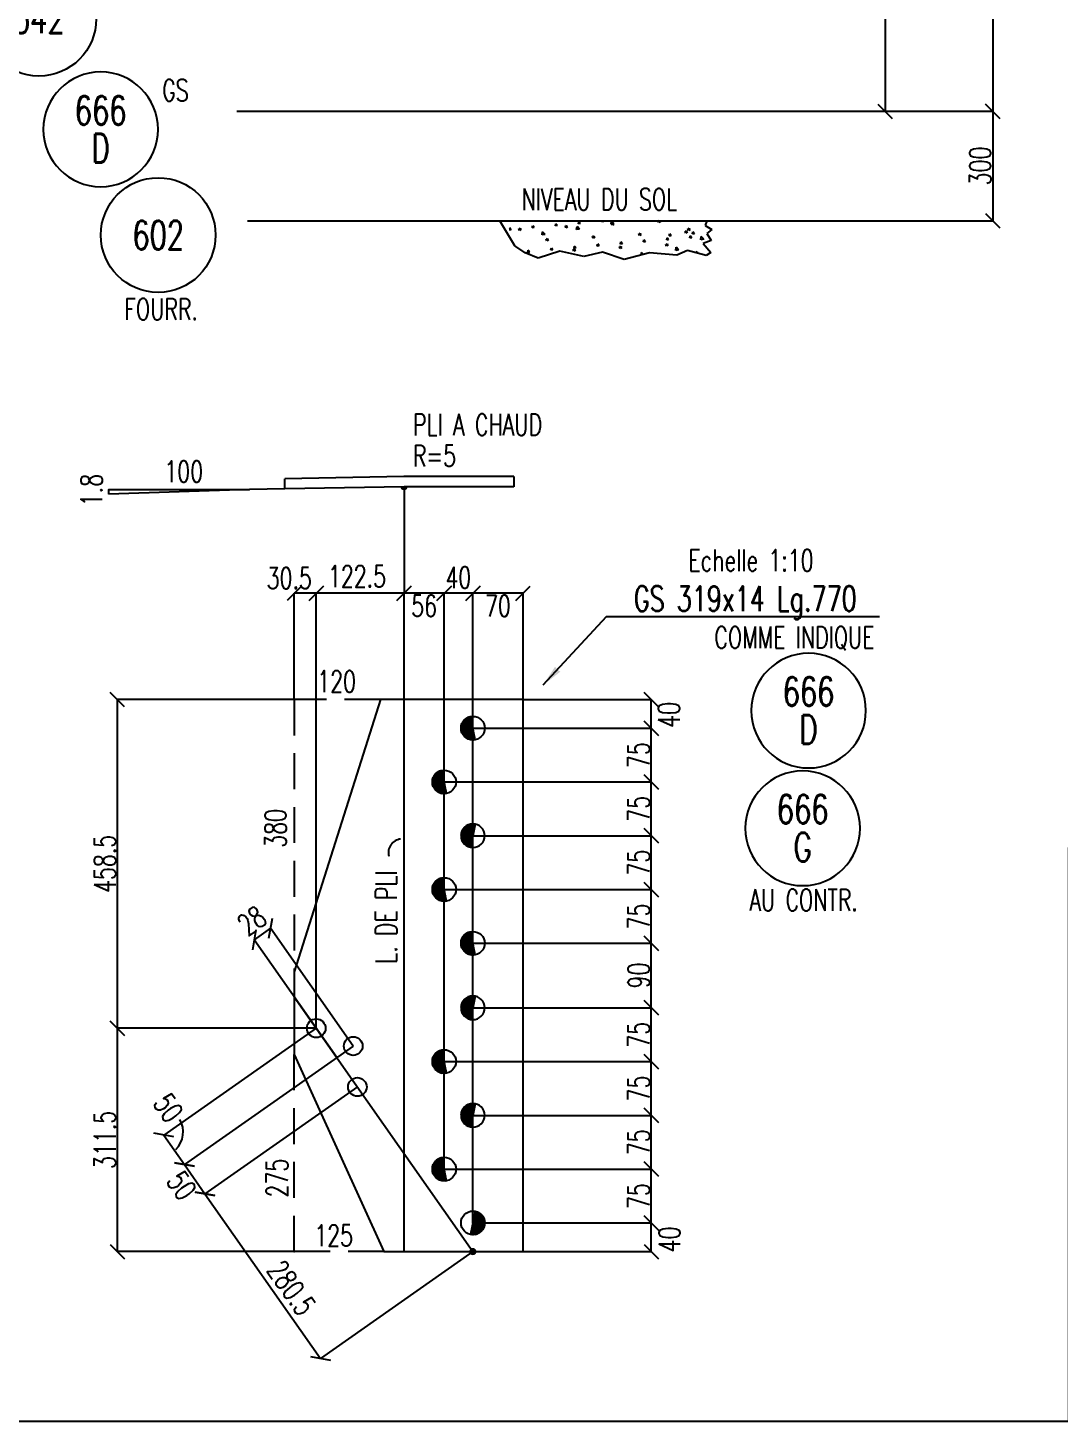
# Model space of a CAD drawing. Extents: x 650600 to 666820, y -4460 to 7020.
# Drawn here: x 660417 to 663293, y -4460 to -574 of the extents above; entities that cross this region are included whole.
import ezdxf
from ezdxf.enums import TextEntityAlignment as Align

# ---------------------------------------------------------------- set-up
doc = ezdxf.new("R2010")
doc.units = 0
doc.header["$LTSCALE"] = 200
doc.header["$MEASUREMENT"] = 0
doc.linetypes.add('DASHED', pattern=[0.75, 0.5, -0.25])
doc.layers.get('0').update_dxf_attribs({"linetype": 'CONTINUOUS'})
for name, color, linetype in [('BOLLINI_1', 7, 'CONTINUOUS'), ('BOLLINI_5', 7, 'CONTINUOUS'), ('FORI', 2, 'CONTINUOUS'), ('LINEE_PIASTRA', 2, 'CONTINUOUS'), ('LINEE_PIASTRE', 2, 'CONTINUOUS'), ('LS', 7, 'CONTINUOUS'), ('PIASTRE', 5, 'CONTINUOUS'), ('PIEGA', 4, 'CONTINUOUS'), ('PIEGA_C_103_50', 7, 'CONTINUOUS'), ('TESTI_A_P', 7, 'CONTINUOUS')]:
    doc.layers.add(name, color=color, linetype=linetype)
doc.styles.add('PIEGATI', font='ROMANS8.shx', dxfattribs={"width": 0.7})
doc.styles.add('QUOTE', font='ROMANS8.SHX', dxfattribs={"width": 0.7})
doc.styles.add('RQL', font='ROMANS8.SHX', dxfattribs={"width": 0.7})
doc.styles.add('RS', font='ROMANS8.shx', dxfattribs={"width": 0.7})
doc.styles.get("Standard").update_dxf_attribs({"font": 'ROMANS8.SHX', "width": 0.7})
doc.dimstyles.new('TRATTO', dxfattribs={"dimscale": 0, "dimtxt": 60, "dimasz": 40, "dimexe": 0, "dimexo": 0, "dimgap": 5, "dimtad": 1, "dimrnd": 0.5, "dimdsep": 46, "dimtxsty": 'RS', "dimblk1": 'OBLIQUE', "dimblk2": 'OBLIQUE', "dimsah": 1, "dimcen": 0.09, "dimclrd": 2, "dimclre": 2, "dimclrt": 7, "dimadec": 0, "dimazin": 0, "dimtfac": 1, "dimtix": 1, "dimtmove": 2, "dimatfit": 3, "dimfxl": 1, "dimtolj": 1, "dimtzin": 0, "dimarcsym": 0})

# ---------------------------------------------------------------- blocks, each defined once
blk = doc.blocks.new('_OBLIQUE')
at = {"color": 0, "linetype": 'ByBlock'}
blk.add_line((-0.5, -0.5), (0.5, 0.5), dxfattribs=at)
blk = doc.blocks.new('*D22')
at = {"layer": 'LS', "color": 2, "lineweight": -2, "transparency": 16777216}
for p, q in [((661709.6, 5308.5), (663108.1, 5308.5)), ((663108.1, 5308.5), (663108.1, -806.3)), ((660999.9, -806.3), (663108.1, -806.3))]:
    blk.add_line(p, q, dxfattribs=at)
at = {"layer": 'LS', "color": 2, "lineweight": -2, "transparency": 16777216, "xscale": 40, "yscale": 40, "zscale": 40}
for p, rotation in [((663108.1, 5308.5), 90), ((663108.1, -806.3), 270)]:
    blk.add_blockref('_OBLIQUE', p, dxfattribs=dict(at, rotation=rotation))
at = {"layer": 'LS', "color": 7, "transparency": 16777216, "insert": (663073.1, 2251.1), "char_height": 60, "attachment_point": 5, "rotation": 90, "style": 'RS'}
blk.add_mtext('\\A1;6000', dxfattribs=at)
blk = doc.blocks.new('*D26')
at = {"layer": 'LS', "color": 2, "lineweight": -2, "transparency": 16777216}
for p, q in [((662512.6, 722.4), (662808.1, 722.4)), ((662808.1, 722.4), (662808.1, -806.3)), ((660999.9, -806.3), (662808.1, -806.3))]:
    blk.add_line(p, q, dxfattribs=at)
at = {"layer": 'LS', "color": 2, "lineweight": -2, "transparency": 16777216, "xscale": 40, "yscale": 40, "zscale": 40}
for p, rotation in [((662808.1, 722.4), 90), ((662808.1, -806.3), 270)]:
    blk.add_blockref('_OBLIQUE', p, dxfattribs=dict(at, rotation=rotation))
at = {"layer": 'LS', "color": 7, "transparency": 16777216, "insert": (662773.1, -42), "char_height": 60, "attachment_point": 5, "rotation": 90, "style": 'RS'}
blk.add_mtext('\\A1;1500', dxfattribs=at)
blk = doc.blocks.new('*D27')
at = {"layer": 'LS', "color": 2, "lineweight": -2, "transparency": 16777216}
for p, q in [((661017.9, -806.3), (663108.1, -806.3)), ((663108.1, -806.3), (663108.1, -1112)), ((661029.9, -1112), (663108.1, -1112))]:
    blk.add_line(p, q, dxfattribs=at)
at = {"layer": 'LS', "color": 2, "lineweight": -2, "transparency": 16777216, "xscale": 40, "yscale": 40, "zscale": 40}
for p, rotation in [((663108.1, -806.3), 90), ((663108.1, -1112), 270)]:
    blk.add_blockref('_OBLIQUE', p, dxfattribs=dict(at, rotation=rotation))
at = {"layer": 'LS', "color": 7, "transparency": 16777216, "insert": (663073.1, -959.2), "char_height": 60, "attachment_point": 5, "rotation": 90, "style": 'RS'}
blk.add_mtext('\\A1;300', dxfattribs=at)
blk = doc.blocks.new('xxx')
blk.add_circle((0, 0), 8)
at = {"color": 3, "style": 'RQL', "width": 0.7}
blk.add_attdef('POS', text='', height=4, dxfattribs=at).set_placement((0, 0), align=Align.MIDDLE)
at = {"color": 3, "style": 'RQL', "width": 0.7, "flags": 1}
blk.add_attdef('POS1', (-0.39, -5.42), '', height=2, dxfattribs=at)
at = {"style": 'RQL', "width": 0.7, "flags": 1}
blk.add_attdef('TIPO', (-0.39, -8.66), '', height=2, dxfattribs=at)
blk = doc.blocks.new('MRKR_98')
blk.add_point((0, 0))
at = {"color": 7, "style": 'QUOTE', "width": 0.5, "flags": 1}
for tag, p in [('TI', (3.7, 6.8)), ('NFORI', (3.7, 5.3)), ('AUX2', (3.7, 4.9)), ('FAM', (3.7, 4.5)), ('AUX1', (3.7, 4.2)), ('COMMESSA', (3.7, 3.8)), ('SPESSORE', (3.7, 2.5)), ('SV', (3.7, 1.8)), ('QUA', (3.7, 1.1)), ('DI_S', (3.7, 6.4)), ('D_S', (3.7, 6)), ('E_S', (3.7, 5.7)), ('MD', (3.7, 3.5)), ('MP', (3.7, 3.2)), ('LARGHEZZA', (3.7, 2.8)), ('NP', (3.7, 2.1)), ('PESO', (3.7, 1.4)), ('LUN', (3.7, 0.8)), ('PROF', (3.7, 0.4)), ('POS', (3.7, 0.1))]:
    blk.add_attdef(tag, p, '', height=0.2, dxfattribs=at)
at = {"color": 7, "flags": 1}
for tag, p in [('LAV1', (5.3, 6.9)), ('LAV2', (5.3, 6.5)), ('LAV3', (5.3, 6.2)), ('LAV4', (5.3, 5.9)), ('LAV5', (5.3, 5.5)), ('LAV6', (5.3, 5.2)), ('LAV7', (5.3, 4.9)), ('LAV8', (5.3, 4.5)), ('LAV9', (5.3, 4.2)), ('LAV10', (5.3, 3.9))]:
    blk.add_attdef(tag, p, '', height=0.2, dxfattribs=at)
blk = doc.blocks.new('20')
at = {"color": 0}
for p, q in [((0, 0.98), (0.02, 1)), ((0, 0.94), (0.06, 1)), ((1, -0.01), (0, 0.99)), ((0, 0.89), (0.1, 0.99)), ((0, 0.85), (0.14, 0.99)), ((0, 0.8), (0.18, 0.98)), ((0, 0.76), (0.22, 0.98)), ((0, 0.71), (0.25, 0.97)), ((0, 0.67), (0.29, 0.96)), ((1, -0.05), (0, 0.95)), ((0, 0.62), (0.32, 0.95)), ((0, 0.58), (0.36, 0.93)), ((0, 0.53), (0.39, 0.92)), ((0, 0.49), (0.42, 0.91)), ((1, -0.09), (0, 0.9)), ((0, 0.44), (0.45, 0.89)), ((0, 0.4), (0.48, 0.88)), ((0.99, -0.13), (0, 0.86)), ((0, 0.35), (0.51, 0.86)), ((0, 0.31), (0.54, 0.84)), ((0, 0.26), (0.56, 0.83)), ((0.99, -0.17), (0, 0.81)), ((0, 0.22), (0.59, 0.81)), ((0, 0.17), (0.61, 0.79)), ((0.98, -0.21), (0, 0.77)), ((0, 0.13), (0.64, 0.77)), ((0, 0.08), (0.66, 0.75)), ((0, 0.04), (0.69, 0.73)), ((0.97, -0.25), (0, 0.72)), ((0, -0.01), (0.71, 0.7)), ((0.96, -0.28), (0, 0.68)), ((0, -0.05), (0.73, 0.68)), ((0, -0.1), (0.75, 0.66)), ((0.95, -0.32), (0, 0.63)), ((0, -0.14), (0.77, 0.63)), ((0, -0.19), (0.79, 0.61)), ((0.94, -0.35), (0, 0.59)), ((0, -0.23), (0.81, 0.58)), ((0, -0.28), (0.83, 0.56)), ((0.92, -0.38), (0, 0.54)), ((0, -0.32), (0.85, 0.53)), ((0.91, -0.41), (0, 0.5)), ((0, -0.36), (0.87, 0.5)), ((0, -0.41), (0.88, 0.47)), ((0.9, -0.44), (0, 0.45)), ((0, -0.45), (0.9, 0.44)), ((0.88, -0.47), (0, 0.41)), ((0, -0.5), (0.91, 0.41)), ((0, -0.54), (0.92, 0.38)), ((0.87, -0.5), (0, 0.36)), ((0, -0.59), (0.94, 0.35)), ((0.85, -0.53), (0, 0.32)), ((0, -0.63), (0.95, 0.31)), ((0, -0.68), (0.96, 0.28)), ((0.83, -0.56), (0, 0.27)), ((0, -0.72), (0.97, 0.25)), ((0.81, -0.58), (0, 0.23)), ((0, -0.77), (0.98, 0.21)), ((0.79, -0.61), (0, 0.18)), ((0, -0.81), (0.99, 0.17)), ((0.77, -0.63), (0, 0.14)), ((0, -0.86), (0.99, 0.13)), ((0.75, -0.66), (0, 0.09)), ((0, -0.9), (1, 0.09)), ((0.73, -0.68), (0, 0.05)), ((0, -0.95), (1, 0.05)), ((0.71, -0.7), (0, 0.01)), ((0, -0.99), (1, 0.01)), ((1, 0.04), (0.04, 1)), ((1, 0.09), (0.09, 1)), ((0.99, 0.14), (0.14, 0.99)), ((0.98, 0.19), (0.19, 0.98)), ((0.97, 0.25), (0.25, 0.97)), ((0.95, 0.31), (0.31, 0.95)), ((0.92, 0.38), (0.38, 0.92)), ((0.88, 0.47), (0.47, 0.88)), ((0.81, 0.59), (0.59, 0.81)), ((0.69, -0.73), (0, -0.04)), ((0.66, -0.75), (0, -0.08)), ((0.64, -0.77), (0, -0.13)), ((0.61, -0.79), (0, -0.17)), ((0.59, -0.81), (0, -0.22)), ((0.56, -0.83), (0, -0.26)), ((0.54, -0.84), (0, -0.31)), ((0.51, -0.86), (0, -0.35)), ((0.48, -0.88), (0, -0.4)), ((0.45, -0.89), (0, -0.44)), ((0.42, -0.91), (0, -0.49)), ((0.39, -0.92), (0, -0.53)), ((0.36, -0.93), (0, -0.58)), ((0.32, -0.95), (0, -0.62)), ((0.29, -0.96), (0, -0.67)), ((0.25, -0.97), (0, -0.71)), ((0.22, -0.98), (0, -0.76)), ((0.18, -0.98), (0, -0.8)), ((0.14, -0.99), (0, -0.85)), ((0.1, -0.99), (0, -0.89)), ((0.04, -1), (1, -0.04)), ((0.09, -1), (1, -0.09)), ((0.14, -0.99), (0.99, -0.14)), ((0.19, -0.98), (0.98, -0.19)), ((0.25, -0.97), (0.97, -0.25)), ((0.31, -0.95), (0.95, -0.31)), ((0.38, -0.92), (0.92, -0.38)), ((0.47, -0.88), (0.88, -0.47)), ((0.59, -0.81), (0.81, -0.59))]:
    blk.add_line(p, q, dxfattribs=at)
blk.add_line((0, 1), (0, -1))
blk.add_circle((0, 0), 1)
blk = doc.blocks.new('16')
blk.add_circle((0, 0), 1)
blk = doc.blocks.new('*D131')
at = {"layer": 'LS', "color": 2, "lineweight": -2, "transparency": 16777216}
for p, q in [((661658.4, -3907.4), (662156, -3907.4)), ((662156, -3987.4), (662156, -3907.4)), ((661798.4, -3987.4), (662156, -3987.4))]:
    blk.add_line(p, q, dxfattribs=at)
at = {"layer": 'LS', "color": 2, "lineweight": -2, "transparency": 16777216, "xscale": 40, "yscale": 40, "zscale": 40}
for p, rotation in [((662156, -3907.4), 90), ((662156, -3987.4), 270)]:
    blk.add_blockref('_OBLIQUE', p, dxfattribs=dict(at, rotation=rotation))
at = {"layer": 'LS', "color": 7, "transparency": 16777216, "insert": (662207, -3953.3), "char_height": 60, "attachment_point": 5, "rotation": 90, "style": 'RS'}
blk.add_mtext('\\A1;40', dxfattribs=at)
blk = doc.blocks.new('*D132')
at = {"layer": 'LS', "color": 2, "lineweight": -2, "transparency": 16777216}
for p, q in [((661578.4, -3757.4), (662156, -3757.4)), ((662156, -3907.4), (662156, -3757.4)), ((661658.4, -3907.4), (662156, -3907.4))]:
    blk.add_line(p, q, dxfattribs=at)
at = {"layer": 'LS', "color": 2, "lineweight": -2, "transparency": 16777216, "xscale": 40, "yscale": 40, "zscale": 40}
for p, rotation in [((662156, -3757.4), 90), ((662156, -3907.4), 270)]:
    blk.add_blockref('_OBLIQUE', p, dxfattribs=dict(at, rotation=rotation))
at = {"layer": 'LS', "color": 7, "transparency": 16777216, "insert": (662121, -3832.4), "char_height": 60, "attachment_point": 5, "rotation": 90, "style": 'RS'}
blk.add_mtext('\\A1;75', dxfattribs=at)
blk = doc.blocks.new('*D133')
at = {"layer": 'LS', "color": 2, "lineweight": -2, "transparency": 16777216}
for p, q in [((661658.4, -3607.4), (662156, -3607.4)), ((662156, -3757.4), (662156, -3607.4)), ((661578.4, -3757.4), (662156, -3757.4))]:
    blk.add_line(p, q, dxfattribs=at)
at = {"layer": 'LS', "color": 2, "lineweight": -2, "transparency": 16777216, "xscale": 40, "yscale": 40, "zscale": 40}
for p, rotation in [((662156, -3607.4), 90), ((662156, -3757.4), 270)]:
    blk.add_blockref('_OBLIQUE', p, dxfattribs=dict(at, rotation=rotation))
at = {"layer": 'LS', "color": 7, "transparency": 16777216, "insert": (662121, -3682.4), "char_height": 60, "attachment_point": 5, "rotation": 90, "style": 'RS'}
blk.add_mtext('\\A1;75', dxfattribs=at)
blk = doc.blocks.new('*D134')
at = {"layer": 'LS', "color": 2, "lineweight": -2, "transparency": 16777216}
for p, q in [((661578.4, -3457.4), (662156, -3457.4)), ((662156, -3607.4), (662156, -3457.4)), ((661658.4, -3607.4), (662156, -3607.4))]:
    blk.add_line(p, q, dxfattribs=at)
at = {"layer": 'LS', "color": 2, "lineweight": -2, "transparency": 16777216, "xscale": 40, "yscale": 40, "zscale": 40}
for p, rotation in [((662156, -3457.4), 90), ((662156, -3607.4), 270)]:
    blk.add_blockref('_OBLIQUE', p, dxfattribs=dict(at, rotation=rotation))
at = {"layer": 'LS', "color": 7, "transparency": 16777216, "insert": (662121, -3532.4), "char_height": 60, "attachment_point": 5, "rotation": 90, "style": 'RS'}
blk.add_mtext('\\A1;75', dxfattribs=at)
blk = doc.blocks.new('*D135')
at = {"layer": 'LS', "color": 2, "lineweight": -2, "transparency": 16777216}
for p, q in [((661658.4, -3307.4), (662156, -3307.4)), ((662156, -3457.4), (662156, -3307.4)), ((661578.4, -3457.4), (662156, -3457.4))]:
    blk.add_line(p, q, dxfattribs=at)
at = {"layer": 'LS', "color": 2, "lineweight": -2, "transparency": 16777216, "xscale": 40, "yscale": 40, "zscale": 40}
for p, rotation in [((662156, -3307.4), 90), ((662156, -3457.4), 270)]:
    blk.add_blockref('_OBLIQUE', p, dxfattribs=dict(at, rotation=rotation))
at = {"layer": 'LS', "color": 7, "transparency": 16777216, "insert": (662121, -3382.4), "char_height": 60, "attachment_point": 5, "rotation": 90, "style": 'RS'}
blk.add_mtext('\\A1;75', dxfattribs=at)
blk = doc.blocks.new('*D136')
at = {"layer": 'LS', "color": 2, "lineweight": -2, "transparency": 16777216}
for p, q in [((661658.4, -3127.4), (662156, -3127.4)), ((662156, -3307.4), (662156, -3127.4)), ((661658.4, -3307.4), (662156, -3307.4))]:
    blk.add_line(p, q, dxfattribs=at)
at = {"layer": 'LS', "color": 2, "lineweight": -2, "transparency": 16777216, "xscale": 40, "yscale": 40, "zscale": 40}
for p, rotation in [((662156, -3127.4), 90), ((662156, -3307.4), 270)]:
    blk.add_blockref('_OBLIQUE', p, dxfattribs=dict(at, rotation=rotation))
at = {"layer": 'LS', "color": 7, "transparency": 16777216, "insert": (662121, -3217.4), "char_height": 60, "attachment_point": 5, "rotation": 90, "style": 'RS'}
blk.add_mtext('\\A1;90', dxfattribs=at)
blk = doc.blocks.new('*D137')
at = {"layer": 'LS', "color": 2, "lineweight": -2, "transparency": 16777216}
for p, q in [((661578.4, -2977.4), (662156, -2977.4)), ((662156, -3127.4), (662156, -2977.4)), ((661658.4, -3127.4), (662156, -3127.4))]:
    blk.add_line(p, q, dxfattribs=at)
at = {"layer": 'LS', "color": 2, "lineweight": -2, "transparency": 16777216, "xscale": 40, "yscale": 40, "zscale": 40}
for p, rotation in [((662156, -2977.4), 90), ((662156, -3127.4), 270)]:
    blk.add_blockref('_OBLIQUE', p, dxfattribs=dict(at, rotation=rotation))
at = {"layer": 'LS', "color": 7, "transparency": 16777216, "insert": (662121, -3052.4), "char_height": 60, "attachment_point": 5, "rotation": 90, "style": 'RS'}
blk.add_mtext('\\A1;75', dxfattribs=at)
blk = doc.blocks.new('*D138')
at = {"layer": 'LS', "color": 2, "lineweight": -2, "transparency": 16777216}
for p, q in [((661658.4, -2827.4), (662156, -2827.4)), ((662156, -2977.4), (662156, -2827.4)), ((661578.4, -2977.4), (662156, -2977.4))]:
    blk.add_line(p, q, dxfattribs=at)
at = {"layer": 'LS', "color": 2, "lineweight": -2, "transparency": 16777216, "xscale": 40, "yscale": 40, "zscale": 40}
for p, rotation in [((662156, -2827.4), 90), ((662156, -2977.4), 270)]:
    blk.add_blockref('_OBLIQUE', p, dxfattribs=dict(at, rotation=rotation))
at = {"layer": 'LS', "color": 7, "transparency": 16777216, "insert": (662121, -2902.4), "char_height": 60, "attachment_point": 5, "rotation": 90, "style": 'RS'}
blk.add_mtext('\\A1;75', dxfattribs=at)
blk = doc.blocks.new('*D139')
at = {"layer": 'LS', "color": 2, "lineweight": -2, "transparency": 16777216}
for p, q in [((661578.4, -2677.4), (662156, -2677.4)), ((662156, -2827.4), (662156, -2677.4)), ((661658.4, -2827.4), (662156, -2827.4))]:
    blk.add_line(p, q, dxfattribs=at)
at = {"layer": 'LS', "color": 2, "lineweight": -2, "transparency": 16777216, "xscale": 40, "yscale": 40, "zscale": 40}
for p, rotation in [((662156, -2677.4), 90), ((662156, -2827.4), 270)]:
    blk.add_blockref('_OBLIQUE', p, dxfattribs=dict(at, rotation=rotation))
at = {"layer": 'LS', "color": 7, "transparency": 16777216, "insert": (662121, -2752.4), "char_height": 60, "attachment_point": 5, "rotation": 90, "style": 'RS'}
blk.add_mtext('\\A1;75', dxfattribs=at)
blk = doc.blocks.new('*D140')
at = {"layer": 'LS', "color": 2, "lineweight": -2, "transparency": 16777216}
for p, q in [((661658.4, -2527.4), (662156, -2527.4)), ((662156, -2677.4), (662156, -2527.4)), ((661578.4, -2677.4), (662156, -2677.4))]:
    blk.add_line(p, q, dxfattribs=at)
at = {"layer": 'LS', "color": 2, "lineweight": -2, "transparency": 16777216, "xscale": 40, "yscale": 40, "zscale": 40}
for p, rotation in [((662156, -2527.4), 90), ((662156, -2677.4), 270)]:
    blk.add_blockref('_OBLIQUE', p, dxfattribs=dict(at, rotation=rotation))
at = {"layer": 'LS', "color": 7, "transparency": 16777216, "insert": (662121, -2602.4), "char_height": 60, "attachment_point": 5, "rotation": 90, "style": 'RS'}
blk.add_mtext('\\A1;75', dxfattribs=at)
blk = doc.blocks.new('*D141')
at = {"layer": 'LS', "color": 2, "lineweight": -2, "transparency": 16777216}
for p, q in [((661798.4, -2447.4), (662156, -2447.4)), ((662156, -2527.4), (662156, -2447.4)), ((661658.4, -2527.4), (662156, -2527.4))]:
    blk.add_line(p, q, dxfattribs=at)
at = {"layer": 'LS', "color": 2, "lineweight": -2, "transparency": 16777216, "xscale": 40, "yscale": 40, "zscale": 40}
for p, rotation in [((662156, -2447.4), 90), ((662156, -2527.4), 270)]:
    blk.add_blockref('_OBLIQUE', p, dxfattribs=dict(at, rotation=rotation))
at = {"layer": 'LS', "color": 7, "transparency": 16777216, "insert": (662205.5, -2490.4), "char_height": 60, "attachment_point": 5, "rotation": 90, "style": 'RS'}
blk.add_mtext('\\A1;40', dxfattribs=at)
blk = doc.blocks.new('*D142')
at = {"layer": 'LS', "color": 2, "lineweight": -2, "transparency": 16777216}
for p, q in [((661221.6, -3364.3), (660796.5, -3662.3)), ((661324.9, -3414), (660853.9, -3744.2)), ((660796.5, -3662.3), (660853.9, -3744.2))]:
    blk.add_line(p, q, dxfattribs=at)
at = {"layer": 'LS', "color": 2, "lineweight": -2, "transparency": 16777216, "xscale": 40, "yscale": 40, "zscale": 40}
for p, rotation in [((660796.5, -3662.3), 125.033543424), ((660853.9, -3744.2), 305.033543424)]:
    blk.add_blockref('_OBLIQUE', p, dxfattribs=dict(at, rotation=rotation))
at = {"layer": 'LS', "color": 7, "transparency": 16777216, "insert": (660809, -3586.3), "char_height": 60, "attachment_point": 5, "rotation": 305.0335, "style": 'RS'}
blk.add_mtext('\\A1;50', dxfattribs=at)
blk = doc.blocks.new('*D143')
at = {"layer": 'LS', "color": 2, "lineweight": -2, "transparency": 16777216}
for p, q in [((661324.9, -3414), (660853.9, -3744.2)), ((661336.4, -3528.1), (660911.4, -3826.1)), ((660853.9, -3744.2), (660911.4, -3826.1))]:
    blk.add_line(p, q, dxfattribs=at)
at = {"layer": 'LS', "color": 2, "lineweight": -2, "transparency": 16777216, "xscale": 40, "yscale": 40, "zscale": 40}
for p, rotation in [((660853.9, -3744.2), 125.033543424), ((660911.4, -3826.1), 305.033543424)]:
    blk.add_blockref('_OBLIQUE', p, dxfattribs=dict(at, rotation=rotation))
at = {"layer": 'LS', "color": 7, "transparency": 16777216, "insert": (660846.3, -3803.4), "char_height": 60, "attachment_point": 5, "rotation": 305.0335, "style": 'RS'}
blk.add_mtext('\\A1;50', dxfattribs=at)
blk = doc.blocks.new('*D144')
at = {"layer": 'LS', "color": 2, "lineweight": -2, "transparency": 16777216}
for p, q in [((661336.4, -3528.1), (660911.4, -3826.1)), ((660911.4, -3826.1), (661233.4, -4285.3)), ((661658.4, -3987.4), (661233.4, -4285.3))]:
    blk.add_line(p, q, dxfattribs=at)
at = {"layer": 'LS', "color": 2, "lineweight": -2, "transparency": 16777216, "xscale": 40, "yscale": 40, "zscale": 40}
for p, rotation in [((660911.4, -3826.1), 125.033543424), ((661233.4, -4285.3), 305.033543424)]:
    blk.add_blockref('_OBLIQUE', p, dxfattribs=dict(at, rotation=rotation))
at = {"layer": 'LS', "color": 7, "transparency": 16777216, "insert": (661152.4, -4088.5), "char_height": 60, "attachment_point": 5, "rotation": 305.0335, "style": 'RS'}
blk.add_mtext('\\A1;280.5', dxfattribs=at)
blk = doc.blocks.new('*D145')
at = {"layer": 'LS', "color": 2, "lineweight": -2, "transparency": 16777216}
for p, q in [((661094.5, -3085.4), (661048.6, -3117.5)), ((661324.9, -3414), (661094.5, -3085.4)), ((661279, -3446.2), (661048.6, -3117.5))]:
    blk.add_line(p, q, dxfattribs=at)
at = {"layer": 'LS', "color": 2, "lineweight": -2, "transparency": 16777216, "xscale": 40, "yscale": 40, "zscale": 40}
for p, rotation in [((661094.5, -3085.4), 35.03354342400002), ((661048.6, -3117.5), 215.033543424)]:
    blk.add_blockref('_OBLIQUE', p, dxfattribs=dict(at, rotation=rotation))
at = {"layer": 'LS', "color": 7, "transparency": 16777216, "insert": (661042.1, -3064.6), "char_height": 60, "attachment_point": 5, "rotation": 35.0335, "style": 'RS'}
blk.add_mtext('\\A1;28', dxfattribs=at)
blk = doc.blocks.new('*D146')
at = {"layer": 'LS', "color": 2, "lineweight": -2, "transparency": 16777216}
for p, q in [((661658.4, -2527.4), (661658.4, -2151)), ((661798.4, -2151), (661658.4, -2151)), ((661798.4, -2447.4), (661798.4, -2151))]:
    blk.add_line(p, q, dxfattribs=at)
at = {"layer": 'LS', "color": 2, "lineweight": -2, "transparency": 16777216, "xscale": 40, "yscale": 40, "zscale": 40, "rotation": 180}
blk.add_blockref('_OBLIQUE', (661658.4, -2151), dxfattribs=at)
at = {"layer": 'LS', "color": 2, "lineweight": -2, "transparency": 16777216, "xscale": 40, "yscale": 40, "zscale": 40}
blk.add_blockref('_OBLIQUE', (661798.4, -2151), dxfattribs=at)
at = {"layer": 'LS', "color": 7, "transparency": 16777216, "insert": (661728.4, -2186), "char_height": 60, "attachment_point": 5, "style": 'RS'}
blk.add_mtext('\\A1;70', dxfattribs=at)
blk = doc.blocks.new('*D147')
at = {"layer": 'LS', "color": 2, "lineweight": -2, "transparency": 16777216}
for p, q in [((661578.4, -2677.4), (661578.4, -2151)), ((661658.4, -2151), (661578.4, -2151)), ((661658.4, -3907.4), (661658.4, -2151))]:
    blk.add_line(p, q, dxfattribs=at)
at = {"layer": 'LS', "color": 2, "lineweight": -2, "transparency": 16777216, "xscale": 40, "yscale": 40, "zscale": 40, "rotation": 180}
blk.add_blockref('_OBLIQUE', (661578.4, -2151), dxfattribs=at)
at = {"layer": 'LS', "color": 2, "lineweight": -2, "transparency": 16777216, "xscale": 40, "yscale": 40, "zscale": 40}
blk.add_blockref('_OBLIQUE', (661658.4, -2151), dxfattribs=at)
at = {"layer": 'LS', "color": 7, "transparency": 16777216, "insert": (661617.9, -2107.2), "char_height": 60, "attachment_point": 5, "style": 'RS'}
blk.add_mtext('\\A1;40', dxfattribs=at)
blk = doc.blocks.new('*D148')
at = {"layer": 'LS', "color": 2, "lineweight": -2, "transparency": 16777216}
for p, q in [((661466.4, -2447.4), (661466.4, -2151)), ((661578.4, -2151), (661466.4, -2151)), ((661578.4, -3757.4), (661578.4, -2151))]:
    blk.add_line(p, q, dxfattribs=at)
at = {"layer": 'LS', "color": 2, "lineweight": -2, "transparency": 16777216, "xscale": 40, "yscale": 40, "zscale": 40, "rotation": 180}
blk.add_blockref('_OBLIQUE', (661466.4, -2151), dxfattribs=at)
at = {"layer": 'LS', "color": 2, "lineweight": -2, "transparency": 16777216, "xscale": 40, "yscale": 40, "zscale": 40}
blk.add_blockref('_OBLIQUE', (661578.4, -2151), dxfattribs=at)
at = {"layer": 'LS', "color": 7, "transparency": 16777216, "insert": (661522.4, -2186), "char_height": 60, "attachment_point": 5, "style": 'RS'}
blk.add_mtext('\\A1;56', dxfattribs=at)
blk = doc.blocks.new('*D185')
at = {"layer": 'LS', "color": 2, "lineweight": -2, "transparency": 16777216}
for p, q in [((661221.6, -3364.3), (661221.6, -2151)), ((661466.4, -2151), (661221.6, -2151)), ((661466.4, -2447.4), (661466.4, -2151))]:
    blk.add_line(p, q, dxfattribs=at)
at = {"layer": 'LS', "color": 2, "lineweight": -2, "transparency": 16777216, "xscale": 40, "yscale": 40, "zscale": 40, "rotation": 180}
blk.add_blockref('_OBLIQUE', (661221.6, -2151), dxfattribs=at)
at = {"layer": 'LS', "color": 2, "lineweight": -2, "transparency": 16777216, "xscale": 40, "yscale": 40, "zscale": 40}
blk.add_blockref('_OBLIQUE', (661466.4, -2151), dxfattribs=at)
at = {"layer": 'LS', "color": 7, "transparency": 16777216, "insert": (661335.2, -2103.9), "char_height": 60, "attachment_point": 5, "style": 'RS'}
blk.add_mtext('\\A1;122.5', dxfattribs=at)
blk = doc.blocks.new('*D184')
at = {"layer": 'LS', "color": 2, "lineweight": -2, "transparency": 16777216}
for p, q in [((661221.6, -3364.3), (660667.3, -3364.3)), ((660667.3, -3987.4), (660667.3, -3364.3)), ((661160.4, -3987.4), (660667.3, -3987.4))]:
    blk.add_line(p, q, dxfattribs=at)
at = {"layer": 'LS', "color": 2, "lineweight": -2, "transparency": 16777216, "xscale": 40, "yscale": 40, "zscale": 40}
for p, rotation in [((660667.3, -3364.3), 90), ((660667.3, -3987.4), 270)]:
    blk.add_blockref('_OBLIQUE', p, dxfattribs=dict(at, rotation=rotation))
at = {"layer": 'LS', "color": 7, "transparency": 16777216, "insert": (660632.3, -3675.8), "char_height": 60, "attachment_point": 5, "rotation": 90, "style": 'RS'}
blk.add_mtext('\\A1;311.5', dxfattribs=at)
blk = doc.blocks.new('*D149')
at = {"layer": 'LS', "color": 2, "lineweight": -2, "transparency": 16777216}
for p, q in [((661160.4, -2447.4), (660667.3, -2447.4)), ((660667.3, -3364.3), (660667.3, -2447.4)), ((661221.6, -3364.3), (660667.3, -3364.3))]:
    blk.add_line(p, q, dxfattribs=at)
at = {"layer": 'LS', "color": 2, "lineweight": -2, "transparency": 16777216, "xscale": 40, "yscale": 40, "zscale": 40}
for p, rotation in [((660667.3, -2447.4), 90), ((660667.3, -3364.3), 270)]:
    blk.add_blockref('_OBLIQUE', p, dxfattribs=dict(at, rotation=rotation))
at = {"layer": 'LS', "color": 7, "transparency": 16777216, "insert": (660632.3, -2905.8), "char_height": 60, "attachment_point": 5, "rotation": 90, "style": 'RS'}
blk.add_mtext('\\A1;458.5', dxfattribs=at)
blk = doc.blocks.new('LPIEGA')
at = {"color": 0, "linetype": 'ByBlock'}
blk.add_line((0, 0), (1, 0), dxfattribs=at)
at = {"color": 0}
for tag, p in [('VUOTO3', (1, 13)), ('VUOTO2', (1, 11)), ('VUOTO1', (1, 9))]:
    blk.add_attdef(tag, p, '', height=1, dxfattribs=at)
at = {"color": 0, "flags": 1}
for tag, p in [('ANG_PIE', (1, 7)), ('INC_PIE', (1, 5)), ('CF', (1, 3)), ('RAGGIO', (1, 1))]:
    blk.add_attdef(tag, p, '', height=1, dxfattribs=at)
blk = doc.blocks.new('YYY')
blk.add_circle((0, 0), 8)
at = {"color": 3, "style": 'RQL', "width": 0.7}
for tag, p in [('POS3', (0, 0.65)), ('POS2', (0, -4.63))]:
    blk.add_attdef(tag, text='', height=4, dxfattribs=at).set_placement(p, align=Align.CENTER)
at = {"style": 'RQL', "width": 0.7, "flags": 1}
blk.add_attdef('TIPO', text='', height=3, dxfattribs=at).set_placement((0, 0), align=Align.MIDDLE_CENTER)
blk = doc.blocks.new('*D178')
at = {"layer": 'LS', "color": 2, "lineweight": -2, "transparency": 16777216}
for p, q in [((661160.4, -2447.4), (661160.4, -2151)), ((661221.6, -2151), (661160.4, -2151)), ((661221.6, -3364.3), (661221.6, -2151))]:
    blk.add_line(p, q, dxfattribs=at)
at = {"layer": 'LS', "color": 2, "lineweight": -2, "transparency": 16777216, "xscale": 40, "yscale": 40, "zscale": 40, "rotation": 180}
blk.add_blockref('_OBLIQUE', (661160.4, -2151), dxfattribs=at)
at = {"layer": 'LS', "color": 2, "lineweight": -2, "transparency": 16777216, "xscale": 40, "yscale": 40, "zscale": 40}
blk.add_blockref('_OBLIQUE', (661221.6, -2151), dxfattribs=at)
at = {"layer": 'LS', "color": 7, "transparency": 16777216, "insert": (661146.4, -2108.9), "char_height": 60, "attachment_point": 5, "style": 'RS'}
blk.add_mtext('\\A1;30.5', dxfattribs=at)

msp = doc.modelspace()

# ---------------------------------------------------------------- linework, layer by layer
at = {"color": 2, "linetype": 'DASHED'}
for p, q in [((661400.403, -2447.351), (661160.403, -2447.351)), ((661160.403, -2447.351), (661160.403, -3207.351)), ((661160.403, -3987.351), (661160.403, -3437.351)), ((661410.403, -3987.351), (661160.403, -3987.351))]:
    msp.add_line(p, q, dxfattribs=at)
at = {"layer": 'LINEE_PIASTRA'}
for p, q in [((661400.403, -2447.351), (661160.403, -3207.351)), ((661160.403, -3437.351), (661410.403, -3987.351))]:
    msp.add_line(p, q, dxfattribs=at)
at = {"layer": 'LINEE_PIASTRE'}
for p, q in [((661466.151, -1825.684), (661133.953, -1831.664)), ((661772.403, -1825.684), (661466.151, -1825.684)), ((661772.403, -1825.684), (661772.403, -1853.684)), ((661134.457, -1859.659), (661133.953, -1831.664)), ((661466.403, -1853.684), (661134.457, -1859.659)), ((661772.403, -1853.684), (661466.403, -1853.684)), ((661798.403, -2447.351), (661400.403, -2447.351)), ((661798.403, -3987.351), (661798.403, -2447.351)), ((661160.403, -3207.351), (661160.403, -3437.351)), ((661410.403, -3987.351), (661798.403, -3987.351))]:
    msp.add_line(p, q, dxfattribs=at)
at = {"layer": 'LINEE_PIASTRE', "const_width": 9.75}
msp.add_lwpolyline([(661461.279, -1853.776, 0.99104122), (661471.528, -1853.684)], format="xyb", dxfattribs=at)
at = {"layer": 'LS', "color": 3}
for p, q in [((661733.358, -1112.016), (662310.486, -1112.016)), ((661775.889, -1181.983), (661733.358, -1112.016)), ((661824.26, -1131.724), (661825.301, -1126.083)), ((661829.642, -1131.196), (661825.303, -1126.025)), ((661888.814, -1126.076), (661889.854, -1120.435)), ((661894.195, -1125.548), (661888.816, -1126.019)), ((661894.195, -1125.548), (661889.856, -1120.377)), ((661918.159, -1131.568), (661916.334, -1126.129)), ((661922.638, -1128.491), (661916.336, -1126.072)), ((661953.367, -1120.429), (661954.408, -1114.787)), ((661958.748, -1119.901), (661953.369, -1120.371)), ((661958.748, -1119.901), (661954.41, -1114.73)), ((662017.92, -1114.781), (662018.43, -1112.016)), ((662023.302, -1114.253), (662017.922, -1114.724)), ((662023.302, -1114.253), (662021.425, -1112.016)), ((662043.952, -1121.773), (662044.946, -1113.226)), ((662051.958, -1120.484), (662043.953, -1121.725)), ((662051.958, -1120.484), (662044.948, -1113.178)), ((662047.5, -1124.36), (662045.676, -1118.921)), ((662051.979, -1121.283), (662045.678, -1118.864)), ((662051.979, -1121.283), (662047.502, -1124.303)), ((662176.842, -1117.152), (662175.119, -1112.016)), ((662181.321, -1114.075), (662175.956, -1112.016)), ((662181.321, -1114.075), (662176.844, -1117.095)), ((662310.486, -1112.016), (662306.056, -1125.301)), ((662306.056, -1125.301), (662324.663, -1135.929)), ((661765.088, -1136.844), (661759.709, -1137.314)), ((661765.088, -1136.844), (661760.749, -1131.673)), ((661788.817, -1138.776), (661786.992, -1133.337)), ((661793.296, -1135.699), (661786.994, -1133.28)), ((661793.296, -1135.699), (661788.819, -1138.719)), ((661829.642, -1131.196), (661824.262, -1131.667)), ((661851.849, -1151.567), (661852.843, -1143.019)), ((661859.854, -1150.277), (661851.85, -1151.519)), ((661859.854, -1150.278), (661852.844, -1142.972)), ((661864.437, -1167.804), (661862.612, -1162.365)), ((661868.916, -1164.727), (661862.614, -1162.308)), ((661868.916, -1164.727), (661864.439, -1167.746)), ((661922.638, -1128.491), (661918.161, -1131.511)), ((661947.9, -1136.67), (661948.895, -1128.123)), ((661955.906, -1135.381), (661947.902, -1136.622)), ((661955.906, -1135.381), (661948.896, -1128.075)), ((661993.779, -1160.596), (661991.954, -1155.157)), ((661998.258, -1157.519), (661991.956, -1155.1)), ((661998.258, -1157.519), (661993.781, -1160.538)), ((662123.12, -1153.388), (662121.296, -1147.949)), ((662127.599, -1150.311), (662121.298, -1147.892)), ((662127.599, -1150.311), (662123.122, -1153.331)), ((662134.54, -1171.183), (662135.58, -1165.541)), ((662139.921, -1170.655), (662135.582, -1165.484)), ((662199.093, -1165.535), (662200.134, -1159.894)), ((662204.474, -1165.007), (662199.095, -1165.478)), ((662204.474, -1165.007), (662200.136, -1159.836)), ((662206.24, -1154.24), (662207.281, -1148.598)), ((662211.622, -1153.712), (662206.242, -1154.182)), ((662211.622, -1153.712), (662207.283, -1148.541)), ((662252.462, -1146.18), (662250.637, -1140.741)), ((662256.941, -1143.103), (662250.639, -1140.684)), ((662256.941, -1143.103), (662252.464, -1146.123)), ((662259.844, -1138.972), (662258.019, -1133.533)), ((662264.323, -1135.895), (662258.021, -1133.476)), ((662264.323, -1135.895), (662259.846, -1138.915)), ((662263.646, -1159.887), (662264.687, -1154.246)), ((662269.028, -1159.359), (662263.648, -1159.83)), ((662269.028, -1159.359), (662264.689, -1154.189)), ((662270.794, -1148.592), (662271.834, -1142.95)), ((662276.175, -1148.064), (662270.796, -1148.535)), ((662276.175, -1148.064), (662271.836, -1142.893)), ((662294.267, -1164.753), (662295.261, -1156.206)), ((662302.273, -1163.465), (662294.269, -1164.706)), ((662302.273, -1163.465), (662295.263, -1156.159)), ((662324.663, -1135.929), (662311.372, -1147.442)), ((662311.372, -1147.442), (662322.891, -1166.927)), ((661804.242, -1201.467), (661775.889, -1181.983)), ((661840.57, -1216.523), (661804.242, -1201.467)), ((661810.716, -1204.039), (661808.891, -1198.601)), ((661815.194, -1200.962), (661808.893, -1198.543)), ((661815.194, -1200.962), (661810.717, -1203.982)), ((661811.773, -1199.422), (661812.813, -1193.78)), ((661817.154, -1198.893), (661811.775, -1199.364)), ((661817.154, -1198.893), (661812.815, -1193.722)), ((661900.82, -1197.039), (661840.57, -1216.523)), ((661876.326, -1193.774), (661877.367, -1188.132)), ((661881.707, -1193.246), (661876.328, -1193.716)), ((661881.707, -1193.246), (661877.369, -1188.075)), ((661968.16, -1211.21), (661900.82, -1197.039)), ((661940.057, -1196.831), (661938.232, -1191.393)), ((661944.536, -1193.755), (661938.234, -1191.336)), ((661944.536, -1193.755), (661940.059, -1196.774)), ((661940.879, -1188.126), (661941.92, -1182.485)), ((661946.261, -1187.598), (661940.881, -1188.069)), ((661946.261, -1187.598), (661941.922, -1182.427)), ((662019.55, -1199.696), (661968.16, -1211.21)), ((662005.433, -1182.478), (662006.473, -1176.837)), ((662010.814, -1181.95), (662005.435, -1182.421)), ((662010.814, -1181.95), (662006.475, -1176.779)), ((662080.687, -1220.066), (662019.55, -1199.696)), ((662069.399, -1189.623), (662067.574, -1184.185)), ((662073.878, -1186.547), (662067.576, -1184.128)), ((662073.878, -1186.547), (662069.401, -1189.566)), ((662069.986, -1176.831), (662071.027, -1171.189)), ((662075.368, -1176.302), (662069.988, -1176.773)), ((662075.368, -1176.303), (662071.029, -1171.132)), ((662150.684, -1201.467), (662080.687, -1220.066)), ((662128.308, -1207.413), (662129.066, -1200.896)), ((662133.932, -1205.919), (662129.067, -1200.849)), ((662139.921, -1170.655), (662134.542, -1171.125)), ((662226.884, -1207.667), (662150.684, -1201.467)), ((662198.74, -1182.415), (662196.916, -1176.977)), ((662203.219, -1179.339), (662196.918, -1176.92)), ((662203.219, -1179.339), (662198.742, -1182.358)), ((662224.123, -1194.547), (662225.118, -1186)), ((662232.129, -1193.258), (662224.125, -1194.499)), ((662232.129, -1193.258), (662225.119, -1185.952)), ((662256.877, -1194.818), (662226.884, -1207.667)), ((662308.714, -1208.553), (662256.877, -1194.818)), ((662280.701, -1201.131), (662279.918, -1198.797)), ((662286.221, -1201.159), (662279.92, -1198.74)), ((662286.221, -1201.159), (662284.694, -1202.189)), ((662322.891, -1166.927), (662300.74, -1175.783)), ((662300.74, -1175.783), (662322.005, -1200.582)), ((662322.005, -1200.582), (662308.714, -1208.553))]:
    msp.add_line(p, q, dxfattribs=at)
at = {"layer": 'LS', "color": 6}
for p, q in [((661134.457, -1859.659), (661035.435, -1861.441)), ((661466.403, -1853.684), (661466.403, -2150.974)), ((662030.147, -2216.69), (661853.994, -2407.408)), ((662792.634, -2216.69), (662030.147, -2216.69))]:
    msp.add_line(p, q, dxfattribs=at)
at = {"layer": 'LS', "color": 2}
msp.add_line((661160.403, -3277.019), (661658.403, -3987.351), dxfattribs=at)
at = {"layer": 'LS', "color": 8}
msp.add_lwpolyline([(650600.201, 7019.728), (650600.201, -4460.272), (663320.201, -4460.272), (663320.201, -2860.272), (666820.201, -2860.272), (666820.201, 7019.728), (650600.201, 7019.728)], close=True, dxfattribs=at)
at = {"layer": 'LS', "color": 6}
msp.add_lwpolyline([(660643.563, -1874.214), (660643.563, -1861.441), (661035.435, -1861.441)], close=True, dxfattribs=at)
at = {"layer": 'LS', "color": 2, "const_width": 9.5}
msp.add_lwpolyline([(661663.635, -3986.905, -1), (661653.172, -3987.797, -1)], format="xyb", close=True, dxfattribs=at)
at = {"layer": 'LS', "color": 6}
for centre, radius, start, end in [((661460.777, -2874.185), 37.782, 95.919887, 195.152947), ((660780.705, -3653.249), 69.781, 314.515036, 29.864969)]:
    msp.add_arc(centre, radius, start, end, dxfattribs=at)
msp.add_solid([(661887.358, -2356.547), (661853.994, -2407.408), (661902.05, -2370.117)], dxfattribs=at)
at = {"layer": 'PIEGA', "color": 6}
msp.add_line((661466.403, -3987.351), (661466.403, -2447.351), dxfattribs=at)

# ---------------------------------------------------------------- block references
at = {"layer": 'BOLLINI_1', "xscale": 19.9979999500073, "yscale": 19.9979999500073, "zscale": 19.9979999500073}
for p, values in [((660448.048, -548.498), {'POS': '342'}), ((660780.881, -1151.916), {'POS': '602'})]:
    msp.add_blockref('xxx', p, dxfattribs=at).add_auto_attribs(values)
at = {"layer": 'BOLLINI_5'}
ref = msp.add_blockref('YYY', (660620.5, -856.96), dxfattribs=dict(at, xscale=-19.99970832477619, yscale=19.99970832471798, zscale=19.99970832474173))
ref.add_attrib('POS3', '666', dxfattribs={"layer": '0', "color": 3, "height": 79.9988, "style": 'RQL', "width": 0.7}).set_placement((660620.5, -844.02), align=Align.CENTER)
ref.add_attrib('POS2', 'D', dxfattribs={"layer": '0', "color": 3, "height": 79.999, "style": 'RQL', "width": 0.7}).set_placement((660620.5, -949.567), align=Align.CENTER)
ref = msp.add_blockref('YYY', (662594.653, -2478.365), dxfattribs=dict(at, xscale=-19.99970832477619, yscale=19.99970832471798, zscale=19.99970832474173))
ref.add_attrib('POS3', '666', dxfattribs={"layer": '0', "color": 3, "height": 79.9988, "style": 'RQL', "width": 0.7}).set_placement((662594.653, -2465.425), align=Align.CENTER)
ref.add_attrib('POS2', 'D', dxfattribs={"layer": '0', "color": 3, "height": 79.999, "style": 'RQL', "width": 0.7}).set_placement((662594.653, -2570.972), align=Align.CENTER)
ref = msp.add_blockref('YYY', (662578.144, -2806.549), dxfattribs=dict(at, xscale=-19.99970832477619, yscale=19.99970832471798, zscale=19.99970832474173))
ref.add_attrib('POS3', '666', dxfattribs={"layer": '0', "color": 3, "height": 79.9988, "style": 'RQL', "width": 0.7}).set_placement((662578.144, -2793.61), align=Align.CENTER)
ref.add_attrib('POS2', 'G', dxfattribs={"layer": '0', "color": 3, "height": 79.999, "style": 'RQL', "width": 0.7}).set_placement((662578.144, -2899.156), align=Align.CENTER)
at = {"layer": 'FORI'}
for name, p, xscale, yscale, zscale, rotation in [('20', (661658.403, -2527.351), 33, 33, 33, 190.9154326064849), ('20', (661578.403, -2677.351), 33, 33, 33, 190.9154326064849), ('20', (661658.403, -2827.351), -33, 32.99999999999999, 33, 349.0845673859999), ('20', (661578.403, -2977.351), 33, 33, 33, 190.9154326064849), ('20', (661658.403, -3127.351), 33, 33, 33, 190.9154326064849), ('20', (661658.403, -3307.351), -33.00000000000001, 33.00000000000001, 33.00000000000001, 349.0845673859999), ('16', (661221.592, -3364.297), 26, 26, 26, 349.0845673859999), ('16', (661324.852, -3414.031), 26, 26, 26, 349.0845673859999), ('20', (661578.403, -3457.351), 33, 33, 33, 190.9154326064849), ('16', (661336.403, -3528.06), 26, 26, 26, 349.0845673859999), ('20', (661658.403, -3607.351), -33, 32.99999999999999, 33, 349.0845673859999), ('20', (661578.403, -3757.351), 33, 33, 33, 190.9154326064849), ('20', (661658.403, -3907.351), 33, 33, 33, 349.0845673859999)]:
    msp.add_blockref(name, p, dxfattribs=dict(at, xscale=xscale, yscale=yscale, zscale=zscale, rotation=rotation))
at = {"layer": 'PIASTRE'}
ref = msp.add_blockref('MRKR_98', (661160.403, -3987.351), dxfattribs=dict(at, xscale=2, yscale=2, zscale=2))
ref.add_attrib('PROF', 'GS 319x14 Lg.770', (662107.215, -2200.782), dxfattribs={"layer": '0', "color": 2, "height": 70, "style": 'PIEGATI', "width": 0.7})
at = {"layer": 'PIEGA_C_103_50'}
ref = msp.add_blockref('LPIEGA', (661466.403, -3987.351), dxfattribs=dict(at, xscale=1540, zscale=1540, rotation=90))
ref.add_attrib('RAGGIO', 'R=5', (661490.814, -1797.732), dxfattribs={"layer": '0', "color": 7, "height": 60, "style": 'RS', "width": 0.7})
ref.add_attrib('CF', 'PLI A CHAUD', (661491.362, -1710.848), dxfattribs={"layer": '0', "color": 7, "height": 60, "style": 'RS', "width": 0.7})

# ---------------------------------------------------------------- texts
at = {"color": 7, "style": 'RS', "width": 0.7}
msp.add_text('L. DE PLI', height=60, rotation=90, dxfattribs=at).set_placement((661446.617, -3184.727))
at = {"layer": 'LS', "color": 7, "style": 'RS', "width": 0.7}
for s, p in [('NIVEAU DU SOL', (661794.11, -1082.094)), ('Echelle 1:10', (662259.47, -2089.188))]:
    msp.add_text(s, height=60, dxfattribs=at).set_placement(p)
msp.add_text('100', height=60, dxfattribs=at).set_placement((660851.93, -1811.591), align=Align.MIDDLE)
msp.add_text('1.8', height=60, rotation=90, dxfattribs=at).set_placement((660594.881, -1863.241), align=Align.MIDDLE)
at = {"layer": 'LS', "color": 2, "style": 'RS', "width": 0.7}
for s, p in [('120', (661278.358, -2396.86)), ('125', (661270.081, -3942.361))]:
    msp.add_text(s, height=60, dxfattribs=at).set_placement(p, align=Align.MIDDLE)
for s, p in [('380', (661107.918, -2806.907)), ('275', (661112.333, -3782.257))]:
    msp.add_text(s, height=60, rotation=90, dxfattribs=at).set_placement(p, align=Align.MIDDLE)
at = {"layer": 'TESTI_A_P', "style": 'RS', "width": 0.7}
for s, p in [('GS', (660791.964, -778.092)), ('FOURR.', (660686.433, -1388.645)), ('COMME INDIQUE', (662331.915, -2304.016)), ('AU CONTR.', (662429.509, -3036.611))]:
    msp.add_text(s, height=60, dxfattribs=at).set_placement(p)

# ---------------------------------------------------------------- dimensions: what is measured, and where the dimension line sits
at = {"layer": 'LS'}
for base, p1, picture, middle in [((663108.095, -806.316), (661709.56, 5308.467), '*D22', (663073.095, 2251.076)), ((662808.094, -806.316), (662512.601, 722.38), '*D26', (662773.094, -41.968))]:
    dim = msp.add_linear_dim(base=base, p1=p1, p2=(660999.886, -806.316), angle=90, dimstyle='TRATTO', override={"dimscale": 1, "dimlfac": 0.981228}, dxfattribs=at)
    dim.commit()
    dim.dimension.update_dxf_attribs({"geometry": picture, "text_midpoint": middle})
for base, p1, p2, angle, text, picture, middle in [((663108.095, -1112.016), (661017.915, -806.316), (661029.885, -1112.016), 90, '300', '*D27', (663073.095, -959.166)), ((661466.403, -2150.974), (661578.403, -3757.351), (661466.403, -2447.351), 180, '56', '*D148', (661522.403, -2185.974)), ((661658.403, -2150.974), (661798.403, -2447.351), (661658.403, -2527.351), 180, '70', '*D146', (661728.403, -2185.974)), ((660667.316, -2447.351), (661221.592, -3364.297), (661160.403, -2447.351), 90, '458.5', '*D149', (660632.316, -2905.824)), ((662155.957, -2527.351), (661578.403, -2677.351), (661658.403, -2527.351), 90, '75', '*D140', (662120.957, -2602.351)), ((662155.957, -2677.351), (661658.403, -2827.351), (661578.403, -2677.351), 90, '75', '*D139', (662120.957, -2752.351)), ((662155.957, -2827.351), (661578.403, -2977.351), (661658.403, -2827.351), 90, '75', '*D138', (662120.957, -2902.351)), ((662155.957, -2977.351), (661658.403, -3127.351), (661578.403, -2977.351), 90, '75', '*D137', (662120.957, -3052.351)), ((662155.957, -3127.351), (661658.403, -3307.351), (661658.403, -3127.351), 90, '90', '*D136', (662120.957, -3217.351)), ((662155.957, -3307.351), (661578.403, -3457.351), (661658.403, -3307.351), 90, '75', '*D135', (662120.957, -3382.351)), ((660667.316, -3364.297), (661160.403, -3987.351), (661221.592, -3364.297), 90, '311.5', '*D184', (660632.316, -3675.824)), ((662155.957, -3457.351), (661658.403, -3607.351), (661578.403, -3457.351), 90, '75', '*D134', (662120.957, -3532.351)), ((662155.957, -3607.351), (661578.403, -3757.351), (661658.403, -3607.351), 90, '75', '*D133', (662120.957, -3682.351)), ((662155.957, -3757.351), (661658.403, -3907.351), (661578.403, -3757.351), 90, '75', '*D132', (662120.957, -3832.351))]:
    dim = msp.add_linear_dim(base=base, p1=p1, p2=p2, angle=angle, text=text, dimstyle='TRATTO', override={"dimscale": 1}, dxfattribs=at)
    dim.commit()
    dim.dimension.update_dxf_attribs({"geometry": picture, "text_midpoint": middle})
for base, p1, p2, angle, text, picture, middle, dimtype in [((661160.403, -2150.974), (661221.592, -3364.297), (661160.403, -2447.351), 180, '30.5', '*D178', (661146.42, -2108.932), 128), ((661221.592, -2150.974), (661466.403, -2447.351), (661221.592, -3364.297), 180, '122.5', '*D185', (661335.184, -2103.948), 160), ((661578.403, -2150.974), (661658.403, -3907.351), (661578.403, -2677.351), 180, '40', '*D147', (661617.851, -2107.161), 128), ((662155.957, -2447.351), (661658.403, -2527.351), (661798.403, -2447.351), 90, '40', '*D141', (662205.481, -2490.399), 128), ((661048.601, -3117.547), (661324.852, -3414.031), (661278.998, -3446.178), 215.033543, '28', '*D145', (661042.067, -3064.606), 128), ((660853.949, -3744.172), (661221.592, -3364.297), (661324.852, -3414.031), 305.033543, '50', '*D142', (660809.009, -3586.331), 128), ((660911.355, -3826.053), (661324.852, -3414.031), (661336.403, -3528.06), 305.033543, '50', '*D143', (660846.311, -3803.444), 128), ((661233.355, -4285.344), (661336.403, -3528.06), (661658.403, -3987.351), 305.033543, '280.5', '*D144', (661152.437, -4088.464), 128), ((662155.957, -3907.351), (661798.403, -3987.351), (661658.403, -3907.351), 90, '40', '*D131', (662206.975, -3953.304), 128)]:
    dim = msp.add_linear_dim(base=base, p1=p1, p2=p2, angle=angle, text=text, dimstyle='TRATTO', override={"dimscale": 1}, dxfattribs=at)
    dim.commit()
    dim.dimension.update_dxf_attribs({"geometry": picture, "text_midpoint": middle, "dimtype": dimtype})

doc.saveas('drawing.dxf')
